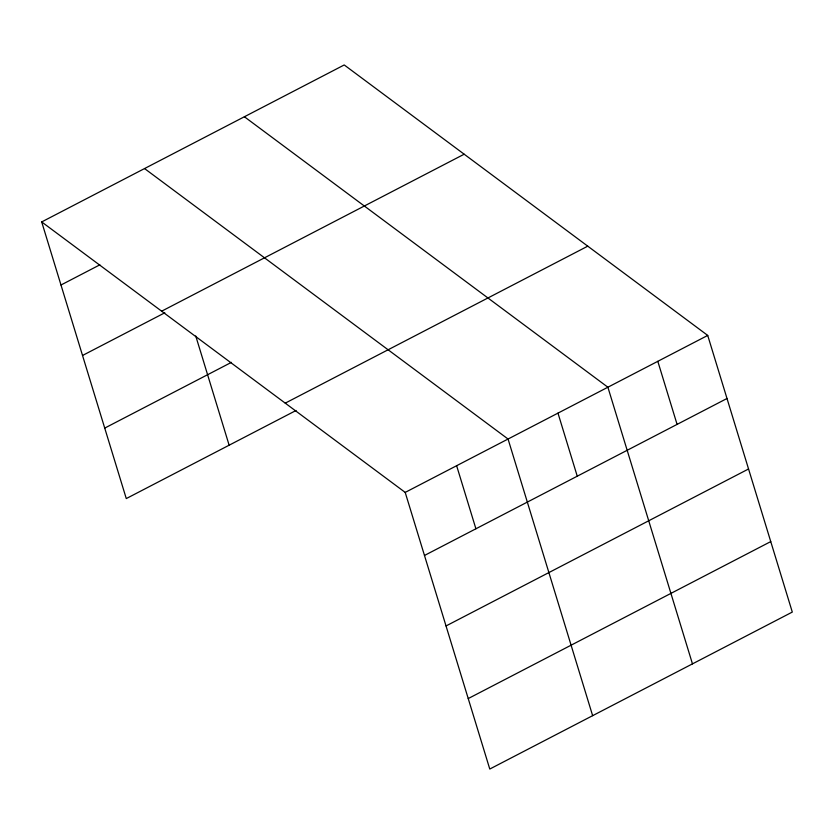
<?xml version="1.0" encoding="UTF-8"?>
<svg xmlns="http://www.w3.org/2000/svg" width="834" height="834" viewBox="0 0 834 834"><rect width="100%" height="100%" fill="white"/><g stroke="black" fill="none" stroke-linecap="round" stroke-linejoin="round"><path stroke-width="1.25" d="M41.7 221.927L344.223 64.958L707.722 335.424L792.3 612.073L489.777 769.042L405.199 492.404L41.7 221.927L126.278 498.576L296.07 410.474M60.986 284.999L99.84 264.837M161.65 311.186L464.173 154.207M82.535 355.472L164.819 312.781M104.73 428.092L231.414 362.363M285.249 403.145L587.761 246.176M405.199 492.404L707.722 335.424M424.485 555.465L726.998 398.496M446.034 625.948L748.546 468.979M468.228 698.569L770.752 541.589M244.393 116.76L607.892 387.226L692.47 663.874M144.553 168.562L508.052 439.028L592.64 715.676M657.807 361.331L677.083 424.391M557.977 413.132L577.253 476.193M456.625 465.716L475.912 528.787M195.75 335.987L229.131 445.2"/></g></svg>
